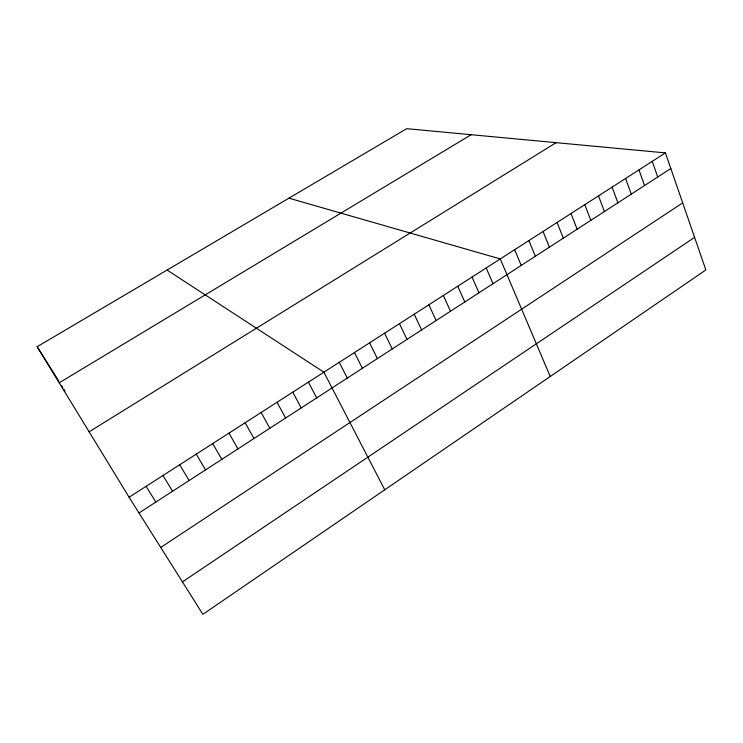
<?xml version="1.0" encoding="UTF-8"?>
<svg xmlns="http://www.w3.org/2000/svg" width="743" height="743" viewBox="0 0 743 743"><rect width="100%" height="100%" fill="white"/><g stroke="black" fill="none" stroke-linecap="round" stroke-linejoin="round"><path stroke-width="1.11" d="M182.444 581.89L694.594 237.361M160.739 547.442L682.687 202.885M139.015 512.976L670.818 168.531M129.106 497.253L665.422 152.9L705.85 269.95L202.876 614.322L129.106 497.253L37.15 346.721L406.718 128.678L665.422 152.9M89.123 431.804L556.126 142.665M59.199 382.812L471.146 134.715M288.925 198.177L500.28 258.935L550.238 376.497M167.101 270.043L323.892 372.187L384.744 489.804M37.15 346.721L43.298 356.491M43.911 357.467L58.855 381.233M61.669 385.701L62.793 387.493M63.926 389.286L65.04 391.059M146.111 486.331L155.863 502.064M162.968 475.511L172.562 491.244M179.685 464.774L189.121 480.517M196.254 454.14L205.542 469.882M212.684 443.59L221.823 459.341M228.974 433.132L237.964 448.883M245.125 422.758L253.976 438.519M261.137 412.476L269.848 428.237M277.028 402.279L285.591 418.04M292.779 392.165L301.203 407.926M308.401 382.134L316.685 397.895M339.254 362.324L347.278 378.085M354.495 352.544L362.38 368.296M369.605 342.839L377.37 358.59M384.595 333.208L392.23 348.969M399.465 323.66L406.978 339.412M414.213 314.196L421.606 329.938M428.85 304.797L436.113 320.549M443.367 295.482L450.509 311.224M457.762 286.231L464.793 301.974M472.046 277.055L478.956 292.798M486.219 267.963L493.018 283.687M514.658 249.704L521.224 265.418M528.914 240.546L535.359 256.261M543.059 231.472L549.393 247.178M557.083 222.463L563.315 238.159M571.005 213.529L577.125 229.215M584.806 204.659L590.824 220.337M598.514 195.864L604.412 211.532M612.102 187.134L617.907 202.802M625.587 178.478L631.29 194.137M638.971 169.887L644.562 185.536M652.243 161.361L657.741 177.001"/></g></svg>
